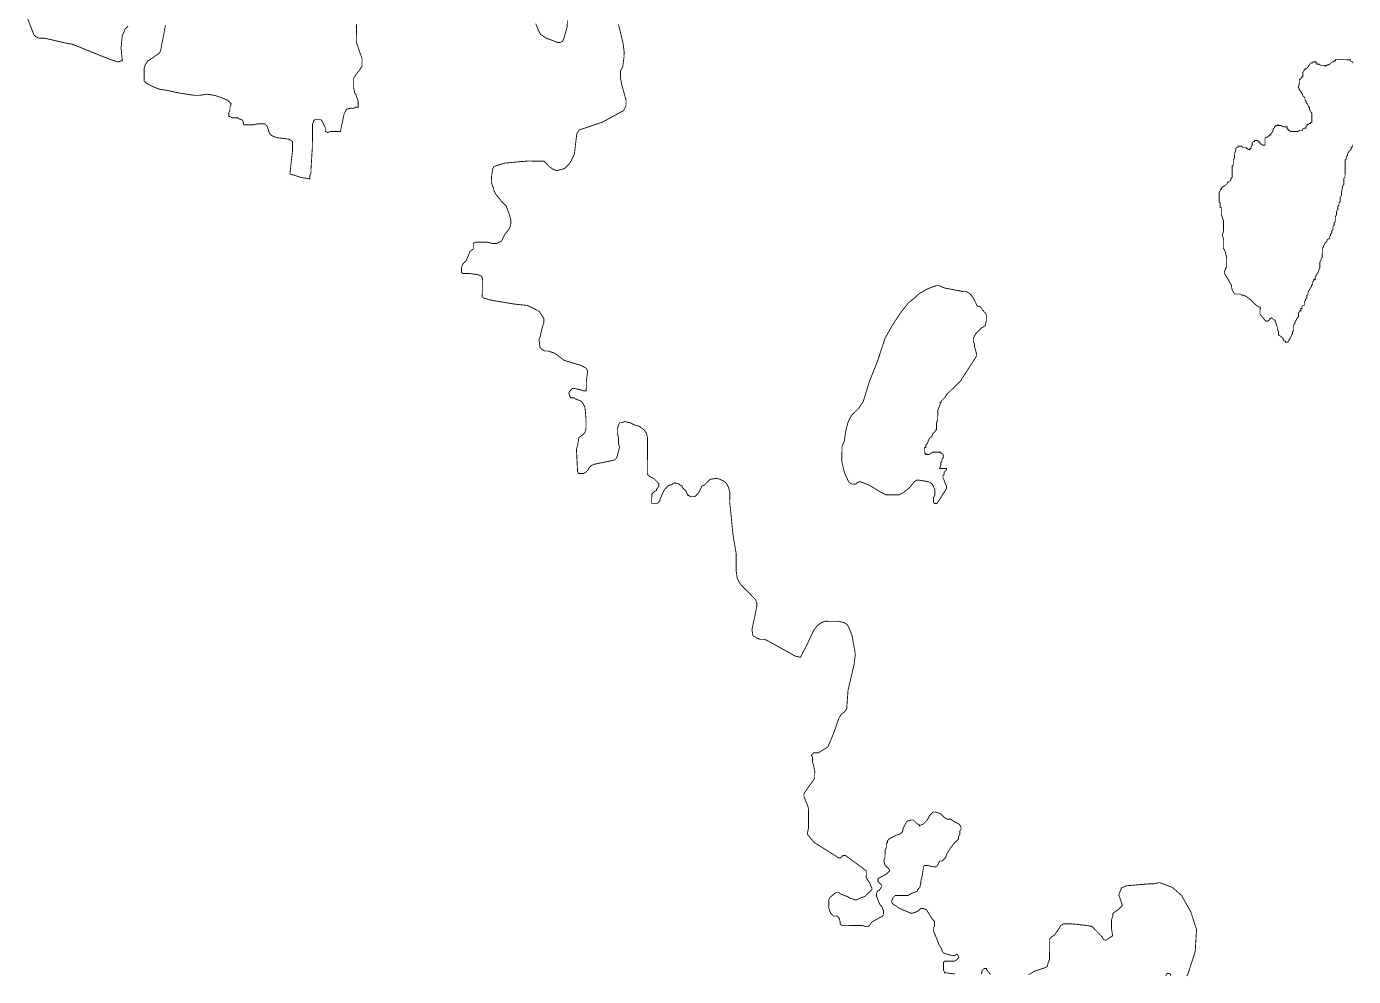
# Model space of a CAD drawing. Header units: metres. Extents: x 257673 to 289848, y 2129691 to 2228029.
# Drawn here: x 285274 to 289821, y 2129691 to 2132947 of the extents above; entities that cross this region are included whole.
import ezdxf

# ---------------------------------------------------------------- set-up
doc = ezdxf.new("R2010")
doc.units = ezdxf.units.M
doc.header["$MEASUREMENT"] = 0
doc.layers.add('HAZARDS LINE', color=1, linetype='Continuous')

msp = doc.modelspace()

# ---------------------------------------------------------------- linework, layer by layer
at = {"layer": 'HAZARDS LINE', "lineweight": 0}
for points in [[(285622.2, 2132948.4, 2.99, 2.99, 0), (285610.2, 2132936.5, 2.99, 2.99, 0), (285610.1, 2132932.5, 2.99, 2.99, 0), (285602, 2132916.6, 2.99, 2.99, 0), (285597.6, 2132872.8, 2.99, 2.99, 0), (285601.3, 2132836.8, 2.99, 2.99, 0), (285601.3, 2132828.8, 2.99, 2.99, 0), (285597.3, 2132828.9, 2.99, 2.99, 0), (285589.2, 2132824.9, 2.99, 2.99, 0), (285561.4, 2132833.2, 2.99, 2.99, 0), (285430.1, 2132886.2, 2.99, 2.99, 0), (285406.2, 2132890.4, 2.99, 2.99, 0), (285334.5, 2132906.9, 2.99, 2.99, 0), (285314.6, 2132907.1, 2.99, 2.99, 0), (285306.6, 2132911.2, 2.99, 2.99, 0), (285298.7, 2132919.2, 2.99, 2.99, 0), (285275.3, 2132979.3, 2.99, 2.99, 0)], [(286404.4, 2132953.7, 2.99, 2.99, 0), (286404.3, 2132941.7, 2.99, 2.99, 0), (286404.2, 2132925.7, 2.99, 2.99, 0), (286404.1, 2132913.8, 2.99, 2.99, 0), (286403.9, 2132893.8, 2.99, 2.99, 0), (286411.7, 2132869.8, 2.99, 2.99, 0), (286423.4, 2132837.8, 2.99, 2.99, 0), (286423.3, 2132825.8, 2.99, 2.99, 0), (286423.2, 2132809.8, 2.99, 2.99, 0), (286415.1, 2132797.9, 2.99, 2.99, 0), (286403, 2132782.1, 2.99, 2.99, 0), (286394.9, 2132770.1, 2.99, 2.99, 0), (286394.8, 2132762.2, 2.99, 2.99, 0), (286394.8, 2132758.2, 2.99, 2.99, 0), (286394.7, 2132742.2, 2.99, 2.99, 0), (286394.6, 2132738.2, 2.99, 2.99, 0), (286398.4, 2132718.2, 2.99, 2.99, 0), (286402.4, 2132714.2, 2.99, 2.99, 0), (286410.2, 2132690.2, 2.99, 2.99, 0), (286410.1, 2132678.2, 2.99, 2.99, 0), (286410, 2132674.2, 2.99, 2.99, 0), (286410, 2132670.2, 2.99, 2.99, 0), (286402, 2132670.3, 2.99, 2.99, 0), (286394, 2132666.4, 2.99, 2.99, 0), (286382, 2132666.5, 2.99, 2.99, 0), (286370, 2132662.6, 2.99, 2.99, 0), (286361.9, 2132646.7, 2.99, 2.99, 0), (286357.8, 2132626.8, 2.99, 2.99, 0), (286349.4, 2132586.9, 2.99, 2.99, 0), (286325.5, 2132587.1, 2.99, 2.99, 0), (286317.5, 2132587.2, 2.99, 2.99, 0), (286305.5, 2132583.3, 2.99, 2.99, 0), (286297.6, 2132587.4, 2.99, 2.99, 0), (286297.6, 2132595.4, 2.99, 2.99, 0), (286297.7, 2132599.4, 2.99, 2.99, 0), (286285.9, 2132623.4, 2.99, 2.99, 0), (286281.9, 2132627.4, 2.99, 2.99, 0), (286270, 2132627.5, 2.99, 2.99, 0), (286262, 2132627.6, 2.99, 2.99, 0), (286258, 2132623.6, 2.99, 2.99, 0), (286253.9, 2132611.7, 2.99, 2.99, 0), (286253.7, 2132587.8, 2.99, 2.99, 0), (286253.2, 2132531.9, 2.99, 2.99, 0), (286248.5, 2132456.1, 2.99, 2.99, 0), (286248.4, 2132444.1, 2.99, 2.99, 0), (286244.4, 2132436.2, 2.99, 2.99, 0), (286244.3, 2132428.2, 2.99, 2.99, 0), (286244.3, 2132424.2, 2.99, 2.99, 0), (286220.4, 2132428.4, 2.99, 2.99, 0), (286216.4, 2132428.4, 2.99, 2.99, 0), (286192.5, 2132436.6, 2.99, 2.99, 0), (286176.6, 2132440.7, 2.99, 2.99, 0), (286176.6, 2132444.7, 2.99, 2.99, 0), (286185.2, 2132520.5, 2.99, 2.99, 0), (286185.3, 2132532.5, 2.99, 2.99, 0), (286185.4, 2132536.5, 2.99, 2.99, 0), (286185.5, 2132552.4, 2.99, 2.99, 0), (286173.6, 2132560.5, 2.99, 2.99, 0), (286137.7, 2132564.8, 2.99, 2.99, 0), (286121.8, 2132568.9, 2.99, 2.99, 0), (286113.9, 2132573, 2.99, 2.99, 0), (286105.9, 2132581, 2.99, 2.99, 0), (286102.1, 2132593, 2.99, 2.99, 0), (286098.2, 2132605.1, 2.99, 2.99, 0), (286090.3, 2132613.1, 2.99, 2.99, 0), (286078.3, 2132613.2, 2.99, 2.99, 0), (286066.3, 2132613.3, 2.99, 2.99, 0), (286050.3, 2132609.5, 2.99, 2.99, 0), (286026.4, 2132609.7, 2.99, 2.99, 0), (286018.4, 2132609.7, 2.99, 2.99, 0), (286014.5, 2132625.7, 2.99, 2.99, 0), (286002.6, 2132629.8, 2.99, 2.99, 0), (285998.6, 2132633.8, 2.99, 2.99, 0), (285978.7, 2132634, 2.99, 2.99, 0), (285970.8, 2132638.1, 2.99, 2.99, 0), (285966.8, 2132638.1, 2.99, 2.99, 0), (285966.9, 2132650.1, 2.99, 2.99, 0), (285971, 2132662, 2.99, 2.99, 0), (285971, 2132670, 2.99, 2.99, 0), (285975.1, 2132681.9, 2.99, 2.99, 0), (285963.2, 2132694, 2.99, 2.99, 0), (285943.4, 2132702.2, 2.99, 2.99, 0), (285919.5, 2132710.4, 2.99, 2.99, 0), (285891.6, 2132714.6, 2.99, 2.99, 0), (285867.6, 2132710.8, 2.99, 2.99, 0), (285847.7, 2132711, 2.99, 2.99, 0), (285791.9, 2132719.4, 2.99, 2.99, 0), (285756, 2132727.7, 2.99, 2.99, 0), (285728.1, 2132732, 2.99, 2.99, 0), (285708.2, 2132740.1, 2.99, 2.99, 0), (285684.4, 2132752.3, 2.99, 2.99, 0), (285676.5, 2132760.3, 2.99, 2.99, 0), (285676.6, 2132768.3, 2.99, 2.99, 0), (285676.9, 2132804.2, 2.99, 2.99, 0), (285681, 2132816.2, 2.99, 2.99, 0), (285689, 2132828.1, 2.99, 2.99, 0), (285701.1, 2132836, 2.99, 2.99, 0), (285729.2, 2132855.7, 2.99, 2.99, 0), (285733.2, 2132863.6, 2.99, 2.99, 0), (285750, 2132951.3, 2.99, 2.99, 0)], [(288455.7, 2129699.2, 2.99, 2.99, 0), (288423.8, 2129703.4, 2.99, 2.99, 0), (288419.8, 2129703.5, 2.99, 2.99, 0), (288419.9, 2129707.4, 2.99, 2.99, 0), (288415.9, 2129711.5, 2.99, 2.99, 0), (288416.2, 2129739.4, 2.99, 2.99, 0), (288420.2, 2129743.4, 2.99, 2.99, 0), (288452.1, 2129743.1, 2.99, 2.99, 0), (288460.1, 2129747, 2.99, 2.99, 0), (288464.2, 2129751, 2.99, 2.99, 0), (288468.2, 2129754.9, 2.99, 2.99, 0), (288464.3, 2129766.9, 2.99, 2.99, 0), (288460.3, 2129767, 2.99, 2.99, 0), (288456.3, 2129763, 2.99, 2.99, 0), (288444.3, 2129763.1, 2.99, 2.99, 0), (288428.4, 2129767.2, 2.99, 2.99, 0), (288416.4, 2129771.3, 2.99, 2.99, 0), (288412.5, 2129775.4, 2.99, 2.99, 0), (288408.6, 2129787.4, 2.99, 2.99, 0), (288400.7, 2129799.4, 2.99, 2.99, 0), (288396.8, 2129811.4, 2.99, 2.99, 0), (288381.2, 2129847.5, 2.99, 2.99, 0), (288381.2, 2129855.5, 2.99, 2.99, 0), (288385.3, 2129863.4, 2.99, 2.99, 0), (288385.4, 2129879.4, 2.99, 2.99, 0), (288377.5, 2129887.4, 2.99, 2.99, 0), (288357.8, 2129919.5, 2.99, 2.99, 0), (288345.9, 2129923.6, 2.99, 2.99, 0), (288337.9, 2129923.7, 2.99, 2.99, 0), (288329.9, 2129915.8, 2.99, 2.99, 0), (288321.9, 2129911.8, 2.99, 2.99, 0), (288309.9, 2129908, 2.99, 2.99, 0), (288301.9, 2129908, 2.99, 2.99, 0), (288293.9, 2129912.1, 2.99, 2.99, 0), (288274, 2129920.2, 2.99, 2.99, 0), (288258.2, 2129928.4, 2.99, 2.99, 0), (288254.2, 2129932.4, 2.99, 2.99, 0), (288246.3, 2129936.4, 2.99, 2.99, 0), (288242.3, 2129940.5, 2.99, 2.99, 0), (288238.3, 2129944.5, 2.99, 2.99, 0), (288238.4, 2129948.5, 2.99, 2.99, 0), (288242.5, 2129960.4, 2.99, 2.99, 0), (288250.5, 2129968.3, 2.99, 2.99, 0), (288294.4, 2129968, 2.99, 2.99, 0), (288306.4, 2129975.8, 2.99, 2.99, 0), (288318.5, 2129979.7, 2.99, 2.99, 0), (288326.5, 2129983.6, 2.99, 2.99, 0), (288330.5, 2129991.6, 2.99, 2.99, 0), (288334.6, 2129995.5, 2.99, 2.99, 0), (288338.7, 2130011.5, 2.99, 2.99, 0), (288338.7, 2130019.5, 2.99, 2.99, 0), (288342.9, 2130035.4, 2.99, 2.99, 0), (288347.1, 2130063.3, 2.99, 2.99, 0), (288347.1, 2130067.3, 2.99, 2.99, 0), (288351.2, 2130071.2, 2.99, 2.99, 0), (288363.1, 2130071.1, 2.99, 2.99, 0), (288379.1, 2130067, 2.99, 2.99, 0), (288391, 2130066.9, 2.99, 2.99, 0), (288395.1, 2130070.9, 2.99, 2.99, 0), (288403.2, 2130086.8, 2.99, 2.99, 0), (288411.2, 2130086.7, 2.99, 2.99, 0), (288415.2, 2130090.7, 2.99, 2.99, 0), (288423.2, 2130098.6, 2.99, 2.99, 0), (288427.3, 2130110.5, 2.99, 2.99, 0), (288439.5, 2130130.4, 2.99, 2.99, 0), (288451.6, 2130146.2, 2.99, 2.99, 0), (288459.6, 2130154.1, 2.99, 2.99, 0), (288463.6, 2130158.1, 2.99, 2.99, 0), (288467.7, 2130162, 2.99, 2.99, 0), (288467.7, 2130170, 2.99, 2.99, 0), (288471.8, 2130178, 2.99, 2.99, 0), (288471.9, 2130189.9, 2.99, 2.99, 0), (288475.9, 2130193.9, 2.99, 2.99, 0), (288476, 2130201.9, 2.99, 2.99, 0), (288472.1, 2130209.9, 2.99, 2.99, 0), (288468.1, 2130213.9, 2.99, 2.99, 0), (288452.2, 2130222, 2.99, 2.99, 0), (288440.3, 2130230.1, 2.99, 2.99, 0), (288428.3, 2130230.2, 2.99, 2.99, 0), (288420.4, 2130234.3, 2.99, 2.99, 0), (288416.4, 2130238.3, 2.99, 2.99, 0), (288412.5, 2130242.3, 2.99, 2.99, 0), (288408.5, 2130246.4, 2.99, 2.99, 0), (288400.6, 2130250.4, 2.99, 2.99, 0), (288388.6, 2130254.5, 2.99, 2.99, 0), (288380.7, 2130254.6, 2.99, 2.99, 0), (288376.6, 2130250.6, 2.99, 2.99, 0), (288368.6, 2130242.7, 2.99, 2.99, 0), (288364.5, 2130234.8, 2.99, 2.99, 0), (288360.5, 2130226.8, 2.99, 2.99, 0), (288352.4, 2130218.9, 2.99, 2.99, 0), (288344.4, 2130211, 2.99, 2.99, 0), (288340.4, 2130211, 2.99, 2.99, 0), (288332.4, 2130207.1, 2.99, 2.99, 0), (288332.4, 2130211.1, 2.99, 2.99, 0), (288324.5, 2130215.2, 2.99, 2.99, 0), (288316.5, 2130223.2, 2.99, 2.99, 0), (288312.6, 2130227.2, 2.99, 2.99, 0), (288304.6, 2130227.3, 2.99, 2.99, 0), (288292.6, 2130223.4, 2.99, 2.99, 0), (288288.6, 2130219.5, 2.99, 2.99, 0), (288276.4, 2130195.6, 2.99, 2.99, 0), (288276.3, 2130187.6, 2.99, 2.99, 0), (288272.3, 2130183.7, 2.99, 2.99, 0), (288268.3, 2130179.7, 2.99, 2.99, 0), (288256.3, 2130175.8, 2.99, 2.99, 0), (288232.2, 2130164.1, 2.99, 2.99, 0), (288224.2, 2130156.1, 2.99, 2.99, 0), (288224.1, 2130148.2, 2.99, 2.99, 0), (288220.1, 2130148.2, 2.99, 2.99, 0), (288220, 2130132.2, 2.99, 2.99, 0), (288215.9, 2130124.3, 2.99, 2.99, 0), (288215.7, 2130100.3, 2.99, 2.99, 0), (288211.6, 2130088.4, 2.99, 2.99, 0), (288215.5, 2130072.4, 2.99, 2.99, 0), (288231.3, 2130056.3, 2.99, 2.99, 0), (288231.3, 2130052.3, 2.99, 2.99, 0), (288223.2, 2130044.4, 2.99, 2.99, 0), (288211.2, 2130036.5, 2.99, 2.99, 0), (288195.2, 2130028.7, 2.99, 2.99, 0), (288191.1, 2130024.7, 2.99, 2.99, 0), (288191.1, 2130016.7, 2.99, 2.99, 0), (288199, 2130008.7, 2.99, 2.99, 0), (288202.9, 2130004.7, 2.99, 2.99, 0), (288202.9, 2129996.7, 2.99, 2.99, 0), (288194.8, 2129984.8, 2.99, 2.99, 0), (288190.8, 2129984.8, 2.99, 2.99, 0), (288186.7, 2129976.9, 2.99, 2.99, 0), (288186.6, 2129964.9, 2.99, 2.99, 0), (288190.6, 2129956.9, 2.99, 2.99, 0), (288194.4, 2129944.9, 2.99, 2.99, 0), (288198.4, 2129936.8, 2.99, 2.99, 0), (288206.3, 2129928.8, 2.99, 2.99, 0), (288206.2, 2129924.8, 2.99, 2.99, 0), (288210.2, 2129916.8, 2.99, 2.99, 0), (288210, 2129900.8, 2.99, 2.99, 0), (288206, 2129896.9, 2.99, 2.99, 0), (288198, 2129892.9, 2.99, 2.99, 0), (288169.9, 2129877.2, 2.99, 2.99, 0), (288161.8, 2129865.3, 2.99, 2.99, 0), (288157.8, 2129861.4, 2.99, 2.99, 0), (288149.8, 2129861.4, 2.99, 2.99, 0), (288137.9, 2129865.5, 2.99, 2.99, 0), (288066.1, 2129866.1, 2.99, 2.99, 0), (288062.1, 2129870.2, 2.99, 2.99, 0), (288062.2, 2129878.1, 2.99, 2.99, 0), (288058.3, 2129890.1, 2.99, 2.99, 0), (288054.3, 2129894.2, 2.99, 2.99, 0), (288050.4, 2129898.2, 2.99, 2.99, 0), (288038.4, 2129898.3, 2.99, 2.99, 0), (288030.5, 2129906.4, 2.99, 2.99, 0), (288026.6, 2129914.4, 2.99, 2.99, 0), (288022.7, 2129926.4, 2.99, 2.99, 0), (288022.9, 2129954.3, 2.99, 2.99, 0), (288027, 2129962.3, 2.99, 2.99, 0), (288047.1, 2129978.1, 2.99, 2.99, 0), (288059, 2129978, 2.99, 2.99, 0), (288063, 2129973.9, 2.99, 2.99, 0), (288082.9, 2129965.8, 2.99, 2.99, 0), (288086.9, 2129965.7, 2.99, 2.99, 0), (288090.8, 2129961.7, 2.99, 2.99, 0), (288098.8, 2129957.7, 2.99, 2.99, 0), (288102.8, 2129957.6, 2.99, 2.99, 0), (288110.7, 2129953.6, 2.99, 2.99, 0), (288118.7, 2129953.5, 2.99, 2.99, 0), (288134.7, 2129961.3, 2.99, 2.99, 0), (288146.7, 2129965.2, 2.99, 2.99, 0), (288154.8, 2129973.1, 2.99, 2.99, 0), (288170.9, 2129989, 2.99, 2.99, 0), (288170.9, 2129993, 2.99, 2.99, 0), (288167, 2130001, 2.99, 2.99, 0), (288163.1, 2130013, 2.99, 2.99, 0), (288159.1, 2130017, 2.99, 2.99, 0), (288151.3, 2130029, 2.99, 2.99, 0), (288151.5, 2130053, 2.99, 2.99, 0), (288080.1, 2130105.5, 2.99, 2.99, 0), (288072.1, 2130105.6, 2.99, 2.99, 0), (288064.1, 2130097.6, 2.99, 2.99, 0), (288056.1, 2130097.7, 2.99, 2.99, 0), (287972.7, 2130150.3, 2.99, 2.99, 0), (287949, 2130178.5, 2.99, 2.99, 0), (287953.2, 2130198.4, 2.99, 2.99, 0), (287953.8, 2130266.2, 2.99, 2.99, 0), (287949.9, 2130278.2, 2.99, 2.99, 0), (287938.1, 2130306.3, 2.99, 2.99, 0), (287938.2, 2130318.2, 2.99, 2.99, 0), (287946.3, 2130330.2, 2.99, 2.99, 0), (287974.6, 2130369.8, 2.99, 2.99, 0), (287974.8, 2130393.8, 2.99, 2.99, 0), (287971, 2130413.8, 2.99, 2.99, 0), (287967.1, 2130425.8, 2.99, 2.99, 0), (287967.2, 2130441.7, 2.99, 2.99, 0), (287963.3, 2130449.7, 2.99, 2.99, 0), (287967.3, 2130453.7, 2.99, 2.99, 0), (287971.4, 2130457.7, 2.99, 2.99, 0), (287987.3, 2130457.5, 2.99, 2.99, 0), (288019.4, 2130477.2, 2.99, 2.99, 0), (288039.8, 2130524.9, 2.99, 2.99, 0), (288056.2, 2130572.7, 2.99, 2.99, 0), (288060.2, 2130580.6, 2.99, 2.99, 0), (288068.3, 2130592.5, 2.99, 2.99, 0), (288076.3, 2130596.5, 2.99, 2.99, 0), (288084.4, 2130608.4, 2.99, 2.99, 0), (288088.9, 2130672.2, 2.99, 2.99, 0), (288109.6, 2130759.8, 2.99, 2.99, 0), (288113.9, 2130795.7, 2.99, 2.99, 0), (288102.5, 2130859.7, 2.99, 2.99, 0), (288094.7, 2130879.7, 2.99, 2.99, 0), (288086.9, 2130895.7, 2.99, 2.99, 0), (288075, 2130903.8, 2.99, 2.99, 0), (288055, 2130908, 2.99, 2.99, 0), (288011.1, 2130908.3, 2.99, 2.99, 0), (287999.1, 2130904.4, 2.99, 2.99, 0), (287983.1, 2130892.6, 2.99, 2.99, 0), (287971, 2130876.7, 2.99, 2.99, 0), (287950.6, 2130833, 2.99, 2.99, 0), (287926.3, 2130785.3, 2.99, 2.99, 0), (287922.3, 2130785.4, 2.99, 2.99, 0), (287906.4, 2130789.5, 2.99, 2.99, 0), (287826.9, 2130834.1, 2.99, 2.99, 0), (287803.1, 2130846.3, 2.99, 2.99, 0), (287787.1, 2130846.4, 2.99, 2.99, 0), (287779.2, 2130850.5, 2.99, 2.99, 0), (287775.2, 2130850.5, 2.99, 2.99, 0), (287771.2, 2130854.5, 2.99, 2.99, 0), (287763.3, 2130858.6, 2.99, 2.99, 0), (287759.5, 2130878.6, 2.99, 2.99, 0), (287776.1, 2130958.2, 2.99, 2.99, 0), (287776.2, 2130970.2, 2.99, 2.99, 0), (287772.3, 2130982.2, 2.99, 2.99, 0), (287764.4, 2130990.3, 2.99, 2.99, 0), (287748.6, 2131006.4, 2.99, 2.99, 0), (287720.9, 2131034.6, 2.99, 2.99, 0), (287709.1, 2131054.6, 2.99, 2.99, 0), (287705.4, 2131082.6, 2.99, 2.99, 0), (287705.8, 2131138.5, 2.99, 2.99, 0), (287694.4, 2131206.4, 2.99, 2.99, 0), (287690.8, 2131242.4, 2.99, 2.99, 0), (287687.1, 2131282.3, 2.99, 2.99, 0), (287683.4, 2131314.3, 2.99, 2.99, 0), (287683.7, 2131350.2, 2.99, 2.99, 0), (287679.8, 2131366.2, 2.99, 2.99, 0), (287672, 2131382.2, 2.99, 2.99, 0), (287660.1, 2131390.3, 2.99, 2.99, 0), (287640.2, 2131398.5, 2.99, 2.99, 0), (287616.2, 2131394.7, 2.99, 2.99, 0), (287596.1, 2131374.9, 2.99, 2.99, 0), (287588.1, 2131371, 2.99, 2.99, 0), (287575.9, 2131347.1, 2.99, 2.99, 0), (287563.8, 2131335.2, 2.99, 2.99, 0), (287547.9, 2131335.4, 2.99, 2.99, 0), (287543.9, 2131339.4, 2.99, 2.99, 0), (287539.9, 2131339.4, 2.99, 2.99, 0), (287540, 2131343.4, 2.99, 2.99, 0), (287536, 2131347.5, 2.99, 2.99, 0), (287536.1, 2131351.4, 2.99, 2.99, 0), (287520.2, 2131367.5, 2.99, 2.99, 0), (287520.3, 2131371.5, 2.99, 2.99, 0), (287512.3, 2131375.6, 2.99, 2.99, 0), (287508.4, 2131379.6, 2.99, 2.99, 0), (287500.4, 2131379.7, 2.99, 2.99, 0), (287496.4, 2131383.7, 2.99, 2.99, 0), (287488.4, 2131379.8, 2.99, 2.99, 0), (287484.4, 2131375.8, 2.99, 2.99, 0), (287480.4, 2131375.9, 2.99, 2.99, 0), (287472.4, 2131371.9, 2.99, 2.99, 0), (287460.3, 2131360.1, 2.99, 2.99, 0), (287452.2, 2131344.2, 2.99, 2.99, 0), (287444, 2131324.3, 2.99, 2.99, 0), (287444, 2131320.3, 2.99, 2.99, 0), (287440, 2131316.3, 2.99, 2.99, 0), (287436, 2131312.4, 2.99, 2.99, 0), (287416, 2131312.6, 2.99, 2.99, 0), (287416.3, 2131344.5, 2.99, 2.99, 0), (287420.3, 2131348.4, 2.99, 2.99, 0), (287424.3, 2131352.4, 2.99, 2.99, 0), (287432.3, 2131356.3, 2.99, 2.99, 0), (287432.4, 2131360.3, 2.99, 2.99, 0), (287436.4, 2131364.3, 2.99, 2.99, 0), (287440.5, 2131372.2, 2.99, 2.99, 0), (287440.5, 2131380.2, 2.99, 2.99, 0), (287436.6, 2131384.2, 2.99, 2.99, 0), (287432.6, 2131388.3, 2.99, 2.99, 0), (287424.7, 2131396.3, 2.99, 2.99, 0), (287416.8, 2131400.4, 2.99, 2.99, 0), (287408.8, 2131404.4, 2.99, 2.99, 0), (287400.9, 2131412.5, 2.99, 2.99, 0), (287402, 2131536.2, 2.99, 2.99, 0), (287398.1, 2131552.2, 2.99, 2.99, 0), (287390.2, 2131564.2, 2.99, 2.99, 0), (287378.3, 2131572.3, 2.99, 2.99, 0), (287374.4, 2131576.3, 2.99, 2.99, 0), (287358.4, 2131580.5, 2.99, 2.99, 0), (287350.5, 2131584.5, 2.99, 2.99, 0), (287342.5, 2131588.6, 2.99, 2.99, 0), (287322.6, 2131592.8, 2.99, 2.99, 0), (287314.6, 2131588.8, 2.99, 2.99, 0), (287306.6, 2131588.9, 2.99, 2.99, 0), (287302.6, 2131581, 2.99, 2.99, 0), (287298.5, 2131569, 2.99, 2.99, 0), (287298.3, 2131553, 2.99, 2.99, 0), (287302.2, 2131537, 2.99, 2.99, 0), (287302, 2131517.1, 2.99, 2.99, 0), (287305.9, 2131505.1, 2.99, 2.99, 0), (287301.8, 2131489.2, 2.99, 2.99, 0), (287297.7, 2131473.2, 2.99, 2.99, 0), (287293.6, 2131465.3, 2.99, 2.99, 0), (287289.6, 2131461.3, 2.99, 2.99, 0), (287273.6, 2131457.5, 2.99, 2.99, 0), (287217.6, 2131446, 2.99, 2.99, 0), (287209.6, 2131442.1, 2.99, 2.99, 0), (287201.5, 2131434.1, 2.99, 2.99, 0), (287197.5, 2131426.2, 2.99, 2.99, 0), (287189.4, 2131418.3, 2.99, 2.99, 0), (287181.4, 2131414.4, 2.99, 2.99, 0), (287165.5, 2131414.5, 2.99, 2.99, 0), (287161.5, 2131422.5, 2.99, 2.99, 0), (287161.6, 2131430.5, 2.99, 2.99, 0), (287158.2, 2131498.4, 2.99, 2.99, 0), (287162.3, 2131510.3, 2.99, 2.99, 0), (287166.5, 2131538.2, 2.99, 2.99, 0), (287178.6, 2131546.1, 2.99, 2.99, 0), (287186.6, 2131554, 2.99, 2.99, 0), (287190.7, 2131565.9, 2.99, 2.99, 0), (287191, 2131601.9, 2.99, 2.99, 0), (287187.4, 2131641.8, 2.99, 2.99, 0), (287183.4, 2131649.8, 2.99, 2.99, 0), (287175.6, 2131661.9, 2.99, 2.99, 0), (287155.7, 2131670, 2.99, 2.99, 0), (287151.7, 2131674, 2.99, 2.99, 0), (287139.7, 2131674.1, 2.99, 2.99, 0), (287135.8, 2131678.2, 2.99, 2.99, 0), (287131.9, 2131690.2, 2.99, 2.99, 0), (287136, 2131698.1, 2.99, 2.99, 0), (287144, 2131706, 2.99, 2.99, 0), (287152, 2131706, 2.99, 2.99, 0), (287171.9, 2131701.8, 2.99, 2.99, 0), (287183.8, 2131697.7, 2.99, 2.99, 0), (287191.8, 2131697.6, 2.99, 2.99, 0), (287192.1, 2131729.6, 2.99, 2.99, 0), (287196.4, 2131765.5, 2.99, 2.99, 0), (287192.5, 2131773.5, 2.99, 2.99, 0), (287188.5, 2131777.5, 2.99, 2.99, 0), (287172.6, 2131785.6, 2.99, 2.99, 0), (287116.9, 2131802.1, 2.99, 2.99, 0), (287085.2, 2131826.3, 2.99, 2.99, 0), (287073.2, 2131830.4, 2.99, 2.99, 0), (287061.3, 2131834.5, 2.99, 2.99, 0), (287049.3, 2131834.6, 2.99, 2.99, 0), (287041.4, 2131838.6, 2.99, 2.99, 0), (287033.5, 2131846.7, 2.99, 2.99, 0), (287029.7, 2131874.7, 2.99, 2.99, 0), (287033.8, 2131882.6, 2.99, 2.99, 0), (287037.9, 2131902.5, 2.99, 2.99, 0), (287042.1, 2131918.5, 2.99, 2.99, 0), (287046.2, 2131930.4, 2.99, 2.99, 0), (287046.3, 2131946.4, 2.99, 2.99, 0), (287038.4, 2131958.4, 2.99, 2.99, 0), (287030.5, 2131970.4, 2.99, 2.99, 0), (287006.7, 2131982.6, 2.99, 2.99, 0), (286990.8, 2131990.7, 2.99, 2.99, 0), (286947, 2131995.1, 2.99, 2.99, 0), (286871.2, 2132007.7, 2.99, 2.99, 0), (286839.4, 2132016, 2.99, 2.99, 0), (286835.4, 2132020, 2.99, 2.99, 0), (286836, 2132083.9, 2.99, 2.99, 0), (286832.1, 2132091.9, 2.99, 2.99, 0), (286820.1, 2132096, 2.99, 2.99, 0), (286792.2, 2132100.2, 2.99, 2.99, 0), (286780.2, 2132100.3, 2.99, 2.99, 0), (286768.3, 2132100.4, 2.99, 2.99, 0), (286764.3, 2132104.4, 2.99, 2.99, 0), (286764.5, 2132120.4, 2.99, 2.99, 0), (286768.5, 2132132.3, 2.99, 2.99, 0), (286772.6, 2132136.3, 2.99, 2.99, 0), (286780.6, 2132144.2, 2.99, 2.99, 0), (286788.8, 2132164.1, 2.99, 2.99, 0), (286792.9, 2132176, 2.99, 2.99, 0), (286804.9, 2132183.9, 2.99, 2.99, 0), (286805, 2132195.9, 2.99, 2.99, 0), (286805.1, 2132203.9, 2.99, 2.99, 0), (286813.1, 2132207.8, 2.99, 2.99, 0), (286825.1, 2132207.7, 2.99, 2.99, 0), (286837, 2132207.6, 2.99, 2.99, 0), (286853, 2132207.4, 2.99, 2.99, 0), (286868.9, 2132203.3, 2.99, 2.99, 0), (286880.9, 2132203.2, 2.99, 2.99, 0), (286884.9, 2132203.2, 2.99, 2.99, 0), (286892.9, 2132207.1, 2.99, 2.99, 0), (286900.9, 2132211, 2.99, 2.99, 0), (286913.1, 2132234.9, 2.99, 2.99, 0), (286929.2, 2132254.7, 2.99, 2.99, 0), (286933.3, 2132270.6, 2.99, 2.99, 0), (286933.5, 2132282.6, 2.99, 2.99, 0), (286929.6, 2132298.6, 2.99, 2.99, 0), (286917.9, 2132330.6, 2.99, 2.99, 0), (286902.1, 2132346.7, 2.99, 2.99, 0), (286882.3, 2132370.8, 2.99, 2.99, 0), (286874.5, 2132386.9, 2.99, 2.99, 0), (286874.6, 2132394.8, 2.99, 2.99, 0), (286870.6, 2132398.9, 2.99, 2.99, 0), (286866.7, 2132414.9, 2.99, 2.99, 0), (286866.9, 2132430.8, 2.99, 2.99, 0), (286871.1, 2132458.7, 2.99, 2.99, 0), (286875.2, 2132466.7, 2.99, 2.99, 0), (286887.2, 2132470.6, 2.99, 2.99, 0), (286911.2, 2132478.4, 2.99, 2.99, 0), (286991.1, 2132485.7, 2.99, 2.99, 0), (287007, 2132485.5, 2.99, 2.99, 0), (287042.9, 2132485.2, 2.99, 2.99, 0), (287046.9, 2132485.2, 2.99, 2.99, 0), (287054.8, 2132477.1, 2.99, 2.99, 0), (287066.7, 2132465, 2.99, 2.99, 0), (287078.6, 2132457, 2.99, 2.99, 0), (287090.5, 2132452.9, 2.99, 2.99, 0), (287106.5, 2132456.7, 2.99, 2.99, 0), (287118.5, 2132460.6, 2.99, 2.99, 0), (287126.6, 2132468.5, 2.99, 2.99, 0), (287134.6, 2132476.4, 2.99, 2.99, 0), (287150.9, 2132508.2, 2.99, 2.99, 0), (287159.5, 2132580, 2.99, 2.99, 0), (287167.6, 2132591.9, 2.99, 2.99, 0), (287247.6, 2132619.2, 2.99, 2.99, 0), (287319.8, 2132658.5, 2.99, 2.99, 0), (287327.9, 2132674.4, 2.99, 2.99, 0), (287327.9, 2132678.3, 2.99, 2.99, 0), (287328.1, 2132694.3, 2.99, 2.99, 0), (287312.6, 2132750.3, 2.99, 2.99, 0), (287308.8, 2132774.3, 2.99, 2.99, 0), (287309, 2132794.3, 2.99, 2.99, 0), (287317.1, 2132810.1, 2.99, 2.99, 0), (287321.3, 2132842, 2.99, 2.99, 0), (287321.5, 2132862, 2.99, 2.99, 0), (287317.8, 2132890, 2.99, 2.99, 0), (287302.4, 2132954, 2.99, 2.99, 0)], [(287126.9, 2132967.4, 2.99, 2.99, 0), (287126.7, 2132947.5, 2.99, 2.99, 0), (287122.6, 2132931.6, 2.99, 2.99, 0), (287114.4, 2132903.7, 2.99, 2.99, 0), (287110.3, 2132895.7, 2.99, 2.99, 0), (287102.3, 2132891.8, 2.99, 2.99, 0), (287094.3, 2132891.9, 2.99, 2.99, 0), (287062.5, 2132904.1, 2.99, 2.99, 0), (287058.5, 2132904.2, 2.99, 2.99, 0), (287046.6, 2132912.2, 2.99, 2.99, 0), (287034.7, 2132920.3, 2.99, 2.99, 0), (287026.8, 2132936.4, 2.99, 2.99, 0), (287019, 2132956.4, 2.99, 2.99, 0)]]:
    msp.add_lwpolyline(points, format="xyseb", dxfattribs=at)
at = {"layer": 'HAZARDS LINE', "lineweight": 0, "const_width": 2.99}
for points in [[(289816.9, 2132541.3), (289816.9, 2132533.3), (289812.9, 2132533.3), (289812.8, 2132525.4), (289808.8, 2132521.4), (289804.8, 2132517.4), (289800.7, 2132509.5), (289800.7, 2132505.5), (289796.6, 2132501.5), (289796.6, 2132493.6), (289792.5, 2132489.6), (289792, 2132429.7), (289788, 2132425.8), (289787.8, 2132405.8), (289783.8, 2132401.9), (289783.8, 2132397.9), (289779.6, 2132378), (289779.5, 2132366), (289775.5, 2132362), (289775.4, 2132346.1), (289771.3, 2132342.1), (289771.3, 2132334.1), (289767.2, 2132330.2), (289767.1, 2132318.2), (289763.1, 2132314.2), (289763, 2132302.3), (289758.9, 2132294.3), (289758.8, 2132278.4), (289754.8, 2132274.4), (289754.7, 2132266.4), (289750.7, 2132262.5), (289750.6, 2132250.5), (289746.6, 2132246.5), (289746.5, 2132238.6), (289742.5, 2132234.6), (289742.4, 2132230.6), (289738.4, 2132226.6), (289738.3, 2132218.7), (289734.4, 2132218.7), (289730.3, 2132214.7), (289730.3, 2132210.8), (289726.3, 2132206.8), (289722.2, 2132202.8), (289722.2, 2132198.8), (289718.2, 2132194.9), (289718.2, 2132190.9), (289714.1, 2132186.9), (289713.9, 2132155), (289709.8, 2132151.1), (289709.8, 2132147.1), (289705.7, 2132139.1), (289705.6, 2132119.2), (289701.5, 2132111.2), (289701.5, 2132107.2), (289693.4, 2132095.3), (289693.4, 2132091.3), (289689.3, 2132087.4), (289689.3, 2132079.4), (289685.3, 2132079.4), (289685.2, 2132075.4), (289681.2, 2132071.5), (289681.2, 2132063.5), (289677.1, 2132059.5), (289677.1, 2132055.5), (289669, 2132043.6), (289664.9, 2132035.7), (289664.9, 2132027.7), (289660.9, 2132023.8), (289660.8, 2132015.8), (289656.8, 2132011.8), (289656.7, 2132007.8), (289652.7, 2132003.9), (289652.6, 2131991.9), (289644.6, 2131988), (289644.5, 2131980), (289640.5, 2131980), (289640.5, 2131972), (289636.5, 2131972.1), (289632.4, 2131964.1), (289632.3, 2131952.2), (289628.3, 2131948.2), (289624.2, 2131940.2), (289620.2, 2131932.3), (289620.1, 2131928.3), (289616.1, 2131924.4), (289615.9, 2131904.4), (289611.9, 2131900.4), (289611.8, 2131892.5), (289607.8, 2131888.5), (289607.8, 2131884.5), (289603.8, 2131880.6), (289603.7, 2131876.6), (289599.7, 2131872.6), (289599.7, 2131868.6), (289595.6, 2131864.7), (289587.7, 2131864.7), (289587.7, 2131868.7), (289583.7, 2131868.8), (289579.8, 2131872.8), (289579.8, 2131876.8), (289571.9, 2131884.8), (289563.9, 2131888.9), (289564, 2131900.9), (289560.1, 2131908.9), (289560.2, 2131916.8), (289556.3, 2131924.9), (289556.3, 2131928.9), (289552.4, 2131936.9), (289552.4, 2131940.9), (289548.4, 2131940.9), (289544.5, 2131944.9), (289540.5, 2131948.9), (289536.5, 2131945), (289532.5, 2131945), (289532.4, 2131941), (289528.4, 2131937.1), (289520.4, 2131937.1), (289516.5, 2131941.2), (289500.7, 2131961.3), (289500.9, 2131985.2), (289496.9, 2131985.2), (289485, 2131993.3), (289469.2, 2132009.4), (289453.3, 2132021.5), (289445.4, 2132025.6), (289437.4, 2132025.7), (289433.4, 2132029.7), (289413.5, 2132029.9), (289405.6, 2132041.9), (289401.8, 2132061.9), (289390, 2132082), (289382.1, 2132094), (289378.2, 2132102), (289378.2, 2132106), (289382.3, 2132113.9), (289382.3, 2132117.9), (289386.3, 2132121.9), (289386.6, 2132153.8), (289382.8, 2132169.8), (289378.9, 2132181.8), (289374.9, 2132185.9), (289375.2, 2132221.8), (289371.3, 2132229.8), (289375.4, 2132245.7), (289375.7, 2132281.6), (289367.9, 2132301.7), (289368.1, 2132325.6), (289364.1, 2132325.6), (289364.3, 2132341.6), (289360.3, 2132345.6), (289360.6, 2132377.6), (289364.7, 2132385.5), (289364.7, 2132389.5), (289368.7, 2132389.5), (289368.7, 2132393.5), (289372.7, 2132397.4), (289380.8, 2132401.3), (289384.8, 2132405.3), (289388.8, 2132409.2), (289388.8, 2132413.2), (289392.8, 2132413.2), (289396.8, 2132417.2), (289400.9, 2132421.1), (289400.9, 2132425.1), (289404.9, 2132429.1), (289405.3, 2132469), (289409.3, 2132472.9), (289409.4, 2132488.9), (289413.5, 2132496.8), (289413.6, 2132512.8), (289417.7, 2132520.8), (289417.8, 2132528.7), (289421.8, 2132532.7), (289425.8, 2132532.7), (289425.8, 2132536.7), (289437.8, 2132536.6), (289441.7, 2132532.5), (289453.7, 2132532.4), (289453.7, 2132528.4), (289457.7, 2132528.4), (289461.6, 2132524.4), (289465.6, 2132524.3), (289465.6, 2132528.3), (289469.6, 2132528.3), (289469.7, 2132532.3), (289473.7, 2132540.2), (289473.8, 2132548.2), (289477.8, 2132552.2), (289481.8, 2132552.1), (289481.8, 2132556.1), (289493.8, 2132556), (289493.8, 2132552), (289497.8, 2132552), (289497.7, 2132548), (289501.7, 2132548), (289501.7, 2132544), (289505.7, 2132544), (289509.6, 2132539.9), (289517.6, 2132539.9), (289517.8, 2132563.8), (289521.8, 2132567.8), (289525.8, 2132567.7), (289529.9, 2132571.7), (289533.9, 2132571.6), (289533.9, 2132575.6), (289537.9, 2132575.6), (289537.9, 2132579.6), (289541.9, 2132583.6), (289546, 2132591.5), (289546, 2132595.5), (289550.1, 2132599.4), (289550.1, 2132603.4), (289554.1, 2132603.4), (289554.1, 2132607.4), (289558.1, 2132607.4), (289562.1, 2132611.3), (289562.1, 2132607.3), (289574.1, 2132607.2), (289578, 2132603.2), (289594, 2132603.1), (289593.9, 2132595.1), (289597.9, 2132595), (289597.9, 2132591.1), (289601.9, 2132591), (289605.8, 2132587), (289629.8, 2132586.8), (289637.8, 2132590.7), (289645.8, 2132590.6), (289645.8, 2132594.6), (289653.8, 2132598.6), (289657.8, 2132598.5), (289657.8, 2132602.5), (289661.9, 2132606.5), (289661.9, 2132610.5), (289665.9, 2132610.4), (289669.9, 2132614.4), (289673.9, 2132614.4), (289673.9, 2132618.3), (289677.9, 2132618.3), (289678.2, 2132650.2), (289674.2, 2132654.3), (289670.3, 2132662.3), (289670.4, 2132670.3), (289666.4, 2132670.3), (289666.4, 2132674.3), (289662.5, 2132682.3), (289658.5, 2132686.3), (289658.6, 2132690.3), (289654.6, 2132694.3), (289654.7, 2132702.3), (289650.7, 2132706.4), (289646.8, 2132710.4), (289646.8, 2132714.4), (289642.9, 2132718.4), (289642.9, 2132722.4), (289638.9, 2132722.4), (289638.9, 2132726.4), (289635, 2132730.4), (289635, 2132734.4), (289631.1, 2132738.5), (289635.1, 2132746.4), (289635.3, 2132766.4), (289639.3, 2132766.3), (289643.3, 2132770.3), (289643.3, 2132774.3), (289647.3, 2132774.2), (289647.5, 2132790.2), (289651.5, 2132794.2), (289651.5, 2132798.1), (289655.5, 2132798.1), (289655.5, 2132802.1), (289659.5, 2132802.1), (289663.6, 2132806), (289671.6, 2132817.9), (289675.7, 2132821.9), (289679.7, 2132821.9), (289683.7, 2132825.8), (289691.7, 2132825.7), (289691.6, 2132821.8), (289695.6, 2132821.7), (289695.6, 2132817.7), (289703.6, 2132817.7), (289707.5, 2132813.6), (289723.5, 2132813.5), (289723.5, 2132809.5), (289727.5, 2132813.5), (289739.5, 2132817.4), (289743.5, 2132821.3), (289747.5, 2132825.3), (289751.5, 2132825.2), (289755.5, 2132829.2), (289759.5, 2132829.2), (289759.6, 2132833.1), (289811.4, 2132832.7), (289811.4, 2132828.7), (289819.4, 2132824.6), (289819.3, 2132820.7)], [(289249.8, 2129692.4), (289253.9, 2129700.3), (289278.5, 2129775.9), (289283.1, 2129851.7), (289263.7, 2129911.8), (289232.2, 2129967.9), (289200.5, 2129996.1), (289156.8, 2130012.5), (289136.8, 2130008.6), (289124.8, 2130008.7), (289041, 2130001.5), (289024.9, 2129993.6), (289024.9, 2129989.6), (289020.8, 2129981.7), (289016.7, 2129969.8), (289028.4, 2129937.7), (289028.4, 2129933.7), (289012.3, 2129917.9), (289000.3, 2129910), (288996.2, 2129906.1), (288996.2, 2129898.1), (288992.1, 2129886.1), (288991.8, 2129854.2), (288995.6, 2129830.2), (288971.5, 2129814.5), (288963.6, 2129818.5), (288959.6, 2129826.6), (288924, 2129862.8), (288896.1, 2129867), (288852.3, 2129871.4), (288828.3, 2129871.6), (288820.3, 2129867.7), (288816.3, 2129863.7), (288812.2, 2129855.8), (288796.1, 2129831.9), (288788.1, 2129828), (288784, 2129824.1), (288780, 2129820.1), (288779.4, 2129748.3), (288775.3, 2129740.3), (288771.2, 2129724.4), (288763.2, 2129720.5), (288751.2, 2129716.6), (288727.2, 2129708.8), (288715.1, 2129700.9), (288707.1, 2129697)], [(288576.8, 2129698.1), (288563.6, 2129714.2), (288563.6, 2129718.2), (288555.7, 2129718.3), (288551.6, 2129714.3), (288547.6, 2129710.3), (288547.5, 2129702.4), (288545.5, 2129698.4)], [(289177.2, 2129693), (289182, 2129700.9), (289190, 2129700.9), (289194, 2129696.8), (289194.9, 2129692.8)]]:
    msp.add_lwpolyline(points, dxfattribs=at)
msp.add_lwpolyline([(288396.1, 2132058.5), (288400.1, 2132058.5), (288420, 2132050.3), (288463.8, 2132042), (288467.8, 2132041.9), (288483.7, 2132037.8), (288495.7, 2132037.7), (288507.6, 2132029.6), (288511.6, 2132025.6), (288519.4, 2132013.6), (288531.2, 2131989.5), (288543.1, 2131985.4), (288551, 2131973.4), (288558.9, 2131965.3), (288562.9, 2131957.3), (288562.8, 2131949.3), (288562.7, 2131937.4), (288558.6, 2131921.4), (288546.5, 2131913.6), (288526.4, 2131893.8), (288522.3, 2131885.8), (288518.3, 2131877.9), (288518.2, 2131869.9), (288522.1, 2131857.9), (288522, 2131849.9), (288525.9, 2131837.9), (288529.8, 2131821.9), (288529.7, 2131817.9), (288481.2, 2131742.5), (288477.2, 2131738.5), (288477.1, 2131734.5), (288473.1, 2131730.6), (288453, 2131710.8), (288449, 2131706.8), (288424.8, 2131683.1), (288420.8, 2131675.2), (288408.7, 2131663.3), (288408.7, 2131659.3), (288404.7, 2131659.3), (288404.6, 2131655.3), (288404.6, 2131651.3), (288396.4, 2131631.5), (288396.4, 2131627.5), (288396.2, 2131607.5), (288396.2, 2131599.5), (288392.1, 2131587.6), (288392, 2131583.6), (288391.9, 2131567.6), (288391.9, 2131563.6), (288387.9, 2131563.7), (288387.8, 2131559.7), (288379.8, 2131551.8), (288375.7, 2131539.8), (288371.7, 2131539.9), (288363.6, 2131528), (288363.6, 2131524), (288359.5, 2131516), (288355.5, 2131512.1), (288355.4, 2131504.1), (288351.5, 2131504.1), (288351.4, 2131500.1), (288351.4, 2131492.1), (288351.3, 2131488.2), (288351.3, 2131484.2), (288355.3, 2131484.1), (288355.2, 2131480.1), (288359.2, 2131480.1), (288363.2, 2131480.1), (288367.2, 2131480), (288379.3, 2131487.9), (288383.2, 2131487.9), (288395.2, 2131487.8), (288403.2, 2131487.7), (288407.2, 2131487.7), (288407.2, 2131483.7), (288411.1, 2131483.7), (288415.1, 2131479.6), (288415.1, 2131475.6), (288415, 2131471.6), (288415, 2131467.7), (288411, 2131463.7), (288410.9, 2131459.7), (288410.9, 2131455.7), (288406.9, 2131451.8), (288406.8, 2131447.8), (288406.8, 2131443.8), (288402.7, 2131431.8), (288406.7, 2131431.8), (288410.7, 2131431.8), (288414.7, 2131431.7), (288418.7, 2131431.7), (288422.7, 2131431.7), (288426.7, 2131431.6), (288426.6, 2131427.6), (288422.6, 2131423.7), (288418.6, 2131419.7), (288418.5, 2131411.7), (288414.5, 2131407.8), (288414.4, 2131399.8), (288418.3, 2131391.8), (288422.2, 2131379.8), (288426.1, 2131371.8), (288426.1, 2131363.8), (288422, 2131355.8), (288413.9, 2131343.9), (288401.8, 2131324.1), (288393.7, 2131312.2), (288389.7, 2131312.2), (288385.7, 2131312.2), (288381.8, 2131316.3), (288381.8, 2131320.3), (288381.8, 2131324.2), (288381.9, 2131332.2), (288386, 2131340.2), (288386, 2131348.2), (288386.1, 2131352.2), (288386.1, 2131360.1), (288382.2, 2131368.2), (288378.3, 2131376.2), (288374.3, 2131380.2), (288370.4, 2131384.2), (288354.5, 2131388.3), (288326.6, 2131392.6), (288318.5, 2131388.7), (288314.5, 2131384.7), (288298.4, 2131364.9), (288278.3, 2131349.1), (288262.3, 2131341.2), (288246.3, 2131341.4), (288230.3, 2131341.5), (288222.4, 2131341.6), (288218.4, 2131341.6), (288210.4, 2131345.7), (288202.5, 2131349.7), (288182.6, 2131361.9), (288162.8, 2131374), (288142.9, 2131382.2), (288131, 2131386.3), (288127, 2131386.3), (288119, 2131382.4), (288114.9, 2131378.4), (288107, 2131378.5), (288103, 2131378.5), (288095, 2131382.6), (288091.1, 2131386.6), (288079.3, 2131410.7), (288075.4, 2131422.7), (288071.5, 2131438.7), (288067.7, 2131454.7), (288067.8, 2131462.6), (288067.9, 2131474.6), (288067.9, 2131482.6), (288068.1, 2131498.6), (288068.1, 2131506.5), (288076.3, 2131526.4), (288080.6, 2131558.3), (288084.7, 2131574.3), (288088.8, 2131590.2), (288096.9, 2131606.1), (288101, 2131614), (288109, 2131621.9), (288125.1, 2131637.8), (288141.3, 2131661.6), (288161.8, 2131729.3), (288190.4, 2131800.9), (288215, 2131876.5), (288239.3, 2131920.2), (288267.6, 2131963.8), (288295.8, 2131999.5), (288315.9, 2132015.3), (288332, 2132031.1), (288360.1, 2132046.9), (288380.1, 2132054.7), (288392.1, 2132058.6)], close=True, dxfattribs=at)

doc.saveas('drawing.dxf')
